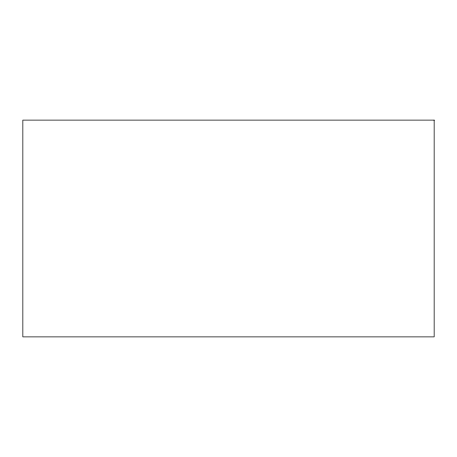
<?xml version="1.0" encoding="UTF-8"?>
<svg xmlns="http://www.w3.org/2000/svg" width="457" height="457" viewBox="0 0 457 457"><rect width="100%" height="100%" fill="white"/><g stroke="black" fill="none" stroke-linecap="round" stroke-linejoin="round"><path stroke-width="0.69" d="M434.15 120.111L22.85 120.111L22.85 336.889L434.15 336.889L434.15 120.111"/></g></svg>
